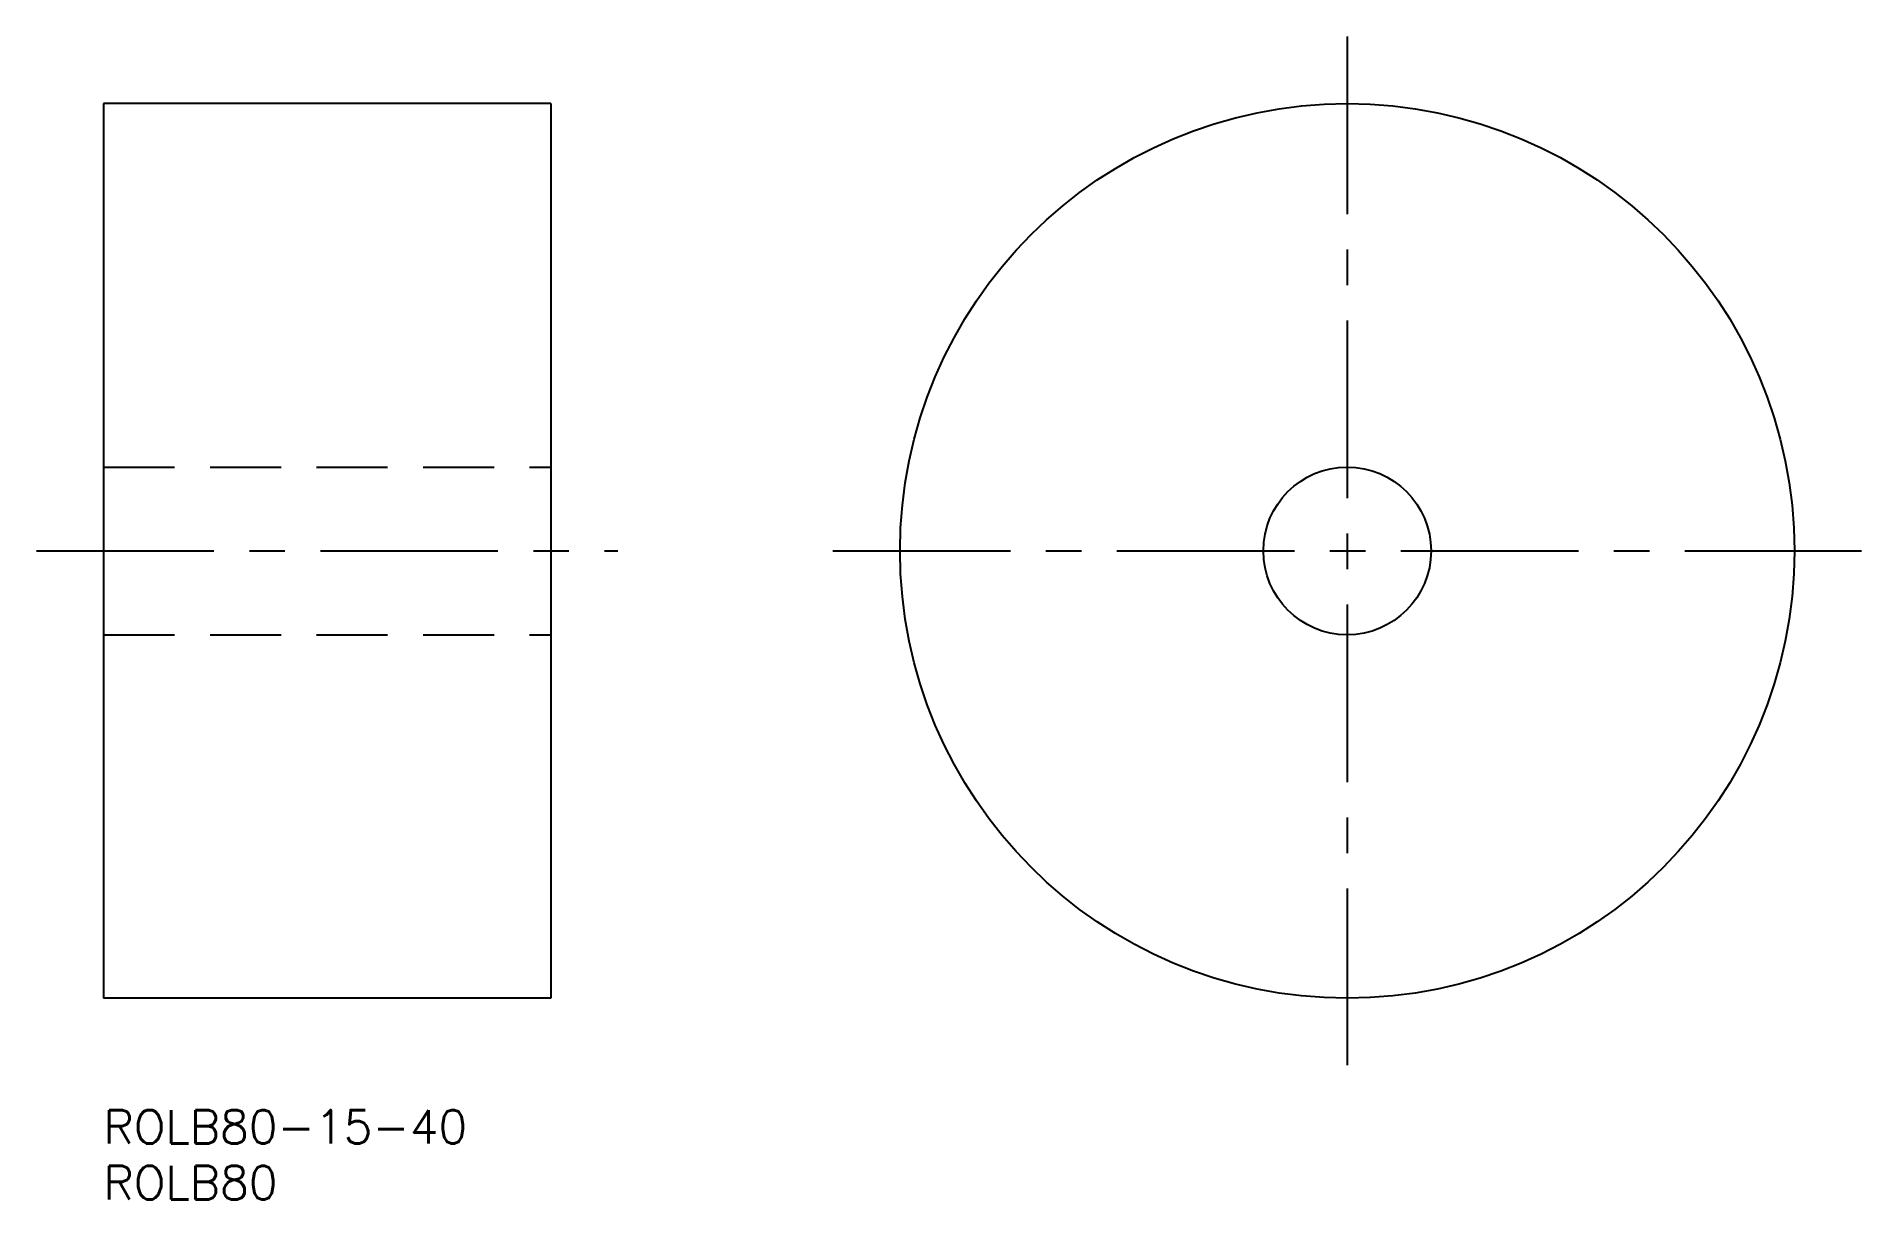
# Model space of a CAD drawing. Extents: x -6 to 157, y -8 to 96.
import ezdxf

# ---------------------------------------------------------------- set-up
doc = ezdxf.new("R2010")
doc.units = 0
doc.header["$LTSCALE"] = 0.5
doc.linetypes.add('CENTER', pattern=[50.8, 31.75, -6.35, 6.35, -6.35])
doc.linetypes.add('DASHED', pattern=[19.05, 12.7, -6.35])
for name, color, linetype in [('MSM_CENTER', 1, 'CENTER'), ('MSM_CONTINUOUS', 7, 'CONTINUOUS'), ('MSM_DASHED', 4, 'DASHED'), ('MSM_PART_NUMBER', 7, 'CONTINUOUS')]:
    doc.layers.add(name, color=color, linetype=linetype)
doc.styles.get("Standard").update_dxf_attribs({"font": 'txt.shx', "height": 3, "bigfont": 'bigfont.shx'})

# ---------------------------------------------------------------- blocks, each defined once
blk = doc.blocks.new('*U2')
at = {"layer": 'MSM_PART_NUMBER'}
blk.add_text('ROLB80-15-40', height=3, dxfattribs=at).set_placement((0, -3))
blk = doc.blocks.new('*U3')
at = {"layer": 'MSM_PART_NUMBER'}
blk.add_text('ROLB80', height=3, dxfattribs=at).set_placement((0, -8))

msp = doc.modelspace()

# ---------------------------------------------------------------- linework, layer by layer
at = {"layer": 'MSM_CENTER'}
for p, q in [((111.24, 96), (111.24, 4)), ((-6, 50), (46, 50)), ((65.24, 50), (157.24, 50))]:
    msp.add_line(p, q, dxfattribs=at)
at = {"layer": 'MSM_CONTINUOUS'}
for p, q in [((0, 90), (0, 10)), ((40, 90), (0, 90)), ((40, 90), (40, 10)), ((0, 50), (0, 50)), ((40, 10), (0, 10))]:
    msp.add_line(p, q, dxfattribs=at)
for radius in [40, 7.5]:
    msp.add_circle((111.24, 50), radius, dxfattribs=at)
at = {"layer": 'MSM_DASHED'}
for p, q in [((0, 57.5), (40, 57.5)), ((0, 42.5), (40, 42.5))]:
    msp.add_line(p, q, dxfattribs=at)

# ---------------------------------------------------------------- block references
at = {"layer": 'MSM_CONTINUOUS'}
for name in ['*U2', '*U3']:
    msp.add_blockref(name, (0, 0), dxfattribs=at)

doc.saveas('drawing.dxf')
